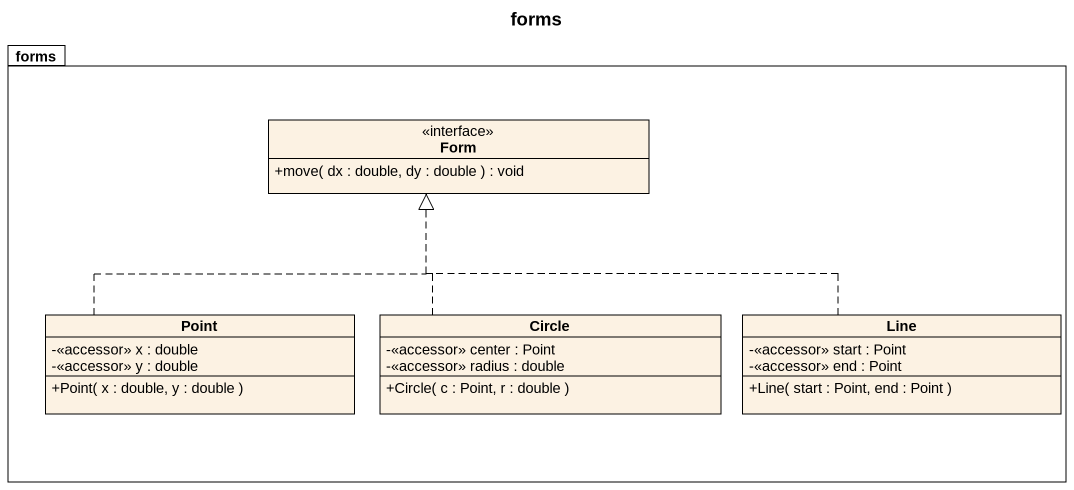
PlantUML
@startuml
title forms
hide circle
hide empty members
skinparam classAttributeIconSize 0
package forms {
  interface Form {
    +move( dx : double, dy : double ) : void
  }
  class Point {
    -<<accessor>> x : double
    -<<accessor>> y : double
    +Point( x : double, y : double )
  }
  class "Circle" as Circle_ {
    -<<accessor>> center : Point
    -<<accessor>> radius : double
    +Circle( c : Point, r : double )
  }
  class Line {
    -<<accessor>> start : Point
    -<<accessor>> end : Point
    +Line( start : Point, end : Point )
  }
}
Point .up.|> Form
Circle_ .up.|> Form
Line .left.|> Form
@enduml
